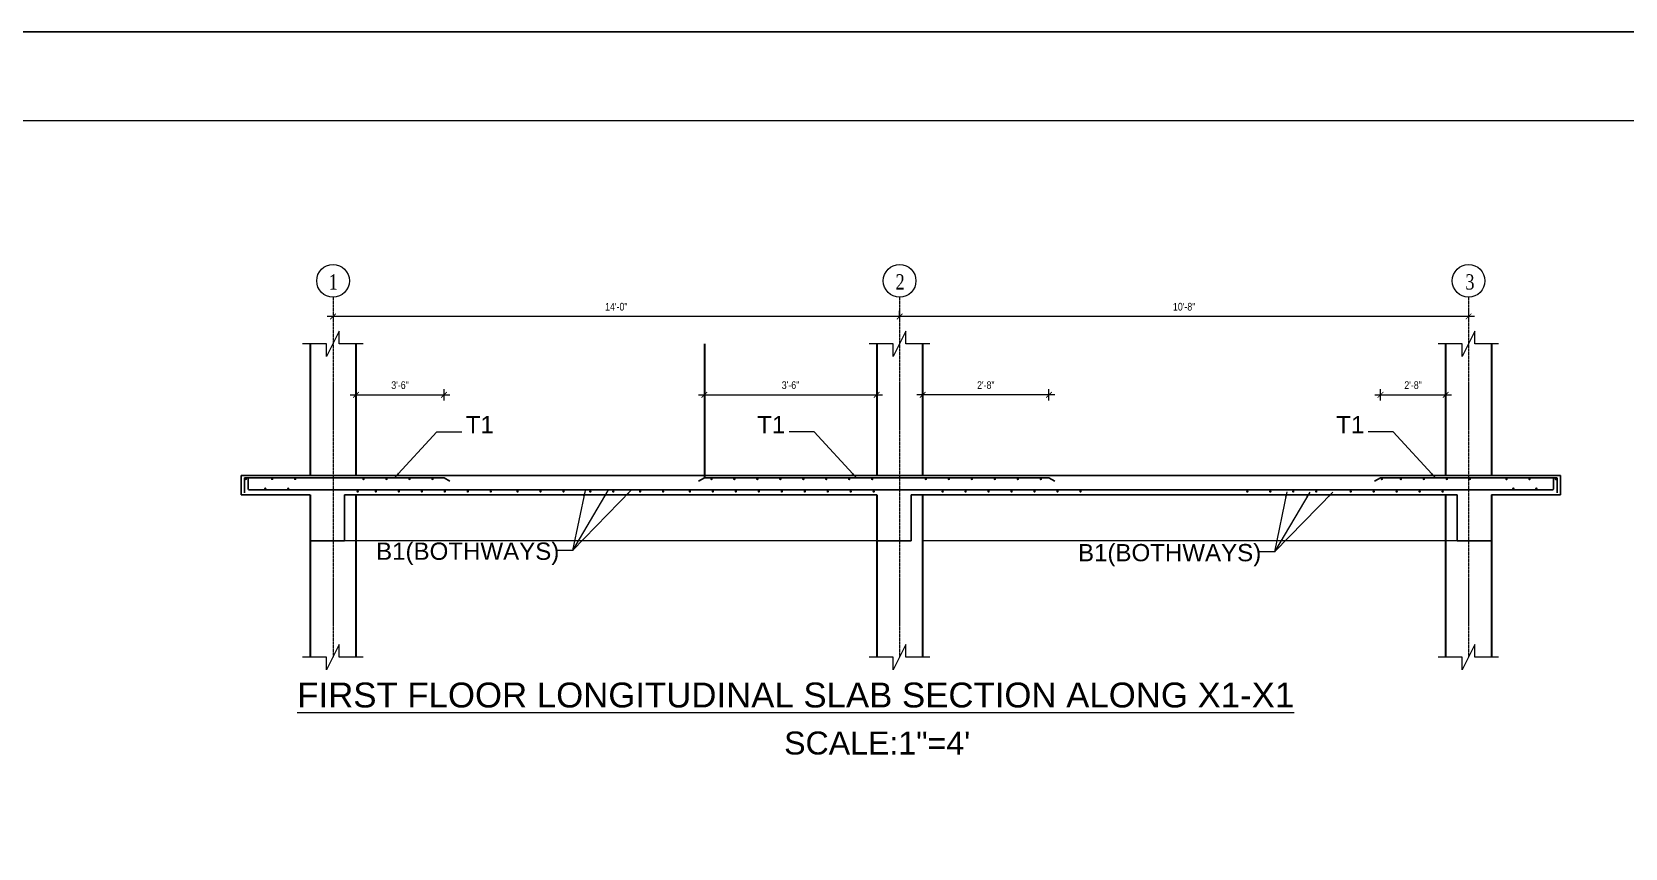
# Model space of a CAD drawing. Header units: inches. Extents: x -2812 to 9774, y -15726 to -746.
# Drawn here: x -1159 to -327, y -10717 to -10291 of the extents above; entities that cross this region are included whole.
import ezdxf

# ---------------------------------------------------------------- set-up
doc = ezdxf.new("R2010")
doc.units = ezdxf.units.IN
doc.header["$LTSCALE"] = 17
doc.header["$MEASUREMENT"] = 0
doc.linetypes.add('CENTER2', pattern=[1.125, 0.75, -0.125, 0.125, -0.125])
doc.linetypes.add('DASHED', pattern=[0.75, 0.5, -0.25])
for name, color, linetype, lineweight in [('09 CONTINUITY', 7, 'Continuous', 9), ('09 DIMENSION', 50, 'Continuous', 9), ('13 DIMENSION GRID', 50, 'Continuous', 13), ('15 CENTER', 113, 'CENTER2', 15), ('15 TEXT', 7, 'Continuous', 15), ('18 GRID TEXT', 50, 'Continuous', 18), ('25 BEAM PLAN', 90, 'DASHED', 25), ('25 BOT BAR', 12, 'Continuous', 25), ('25 TOP BAR', 3, 'Continuous', 25), ('30 COLUMN', 1, 'Continuous', 30), ('30 MAIN BAR', 12, 'Continuous', 30), ('ELE1', 3, 'Continuous', 9), ('TEXT', 231, 'Continuous', 20)]:
    doc.layers.add(name, color=color, linetype=linetype, lineweight=lineweight)
doc.styles.add('ARIAL', font='arial.ttf')
doc.styles.add('DIM', font='dutch.ttf')
doc.styles.add('ordinary', font='ARIALN.TTF')
doc.styles.add('TEX8', font='cour.ttf', dxfattribs={"width": 0.75})
doc.dimstyles.new('SUREN 2', dxfattribs={"dimtxt": 1.5, "dimasz": 0.75, "dimexe": 1.5, "dimexo": 0.5, "dimgap": 1, "dimtad": 1, "dimdec": 1, "dimzin": 3, "dimdsep": 46, "dimlunit": 4, "dimtxsty": 'TEX8', "dimblk": 'ARCHTICK', "dimcen": 1.5, "dimdle": 1.5, "dimclrd": 1, "dimclre": 5, "dimclrt": 256, "dimadec": 3, "dimazin": 0, "dimtfac": 0.75, "dimtdec": 1, "dimtmove": 2, "dimatfit": 3, "dimfxl": 9, "dimfrac": 1, "dimtolj": 1, "dimtzin": 0, "dimlwd": 5, "dimlwe": 5, "dimarcsym": 0})
doc.dimstyles.new('SUREN 4', dxfattribs={"dimtxt": 4, "dimasz": 3, "dimexe": 3, "dimexo": 0, "dimgap": 3, "dimtad": 1, "dimdec": 0, "dimzin": 3, "dimdsep": 46, "dimlunit": 4, "dimtxsty": 'ordinary', "dimblk": 'ARCHTICK', "dimcen": 8, "dimdle": 3, "dimclrd": 1, "dimclre": 5, "dimclrt": 256, "dimadec": 3, "dimazin": 0, "dimtfac": 1, "dimtdec": 0, "dimtmove": 1, "dimatfit": 3, "dimfxl": 3, "dimfxlon": 1, "dimfrac": 1, "dimtolj": 1, "dimtzin": 0, "dimlwd": 5, "dimlwe": 5, "dimarcsym": 0})

# ---------------------------------------------------------------- blocks, each defined once
blk = doc.blocks.new('GRID')
at = {"layer": '15 TEXT'}
blk.add_circle((0, 8.53), 8.53, dxfattribs=at)
at = {"layer": '15 TEXT', "style": 'DIM', "width": 0.8}
blk.add_attdef('A', (-3.17, 5.1), '', height=8, dxfattribs=at)
blk = doc.blocks.new('_ArchTick')
at = {"color": 0, "linetype": 'ByBlock', "const_width": 0.15}
blk.add_lwpolyline([(-0.5, -0.5), (0.5, 0.5)], dxfattribs=at)
blk = doc.blocks.new('*D2709')
at = {"layer": '13 DIMENSION GRID', "color": 5, "lineweight": 5, "transparency": 16777216}
for p, q in [((8117.67, -12439.78), (8117.67, -12445.78)), ((8414.82, -12439.78), (8414.82, -12445.78))]:
    blk.add_line(p, q, dxfattribs=at)
at = {"layer": '13 DIMENSION GRID', "color": 1, "lineweight": 5, "transparency": 16777216}
blk.add_line((8417.82, -12442.78), (8114.67, -12442.78), dxfattribs=at)
at = {"layer": 'Defpoints', "color": 0, "transparency": 16777216}
for p in [(8117.67, -12430.99), (8414.82, -12430.99), (8117.67, -12442.78)]:
    blk.add_point(p, dxfattribs=at)
at = {"layer": '13 DIMENSION GRID', "color": 1, "lineweight": 5, "transparency": 16777216, "xscale": 3, "yscale": 3, "zscale": 3, "rotation": 180}
blk.add_blockref('_ArchTick', (8117.67, -12442.78), dxfattribs=at)
at = {"layer": '13 DIMENSION GRID', "color": 1, "lineweight": 5, "transparency": 16777216, "xscale": 3, "yscale": 3, "zscale": 3}
blk.add_blockref('_ArchTick', (8414.82, -12442.78), dxfattribs=at)
at = {"layer": '13 DIMENSION GRID', "transparency": 16777216, "insert": (8266.25, -12437.73), "char_height": 4, "attachment_point": 5, "style": 'ordinary'}
blk.add_mtext('\\A1;10\'-8"', dxfattribs=at)
blk = doc.blocks.new('*D2710')
at = {"layer": '13 DIMENSION GRID', "color": 5, "lineweight": 5, "transparency": 16777216}
for p, q in [((8117.67, -12442.78), (8117.67, -12439.78)), ((7821.73, -12442.78), (7821.73, -12445.78))]:
    blk.add_line(p, q, dxfattribs=at)
at = {"layer": '13 DIMENSION GRID', "color": 1, "lineweight": 5, "transparency": 16777216}
blk.add_line((8120.67, -12442.78), (7818.73, -12442.78), dxfattribs=at)
at = {"layer": 'Defpoints', "color": 0, "transparency": 16777216}
for p in [(7821.73, -12442.78), (7821.73, -12442.78), (8117.67, -12442.78, 0)]:
    blk.add_point(p, dxfattribs=at)
at = {"layer": '13 DIMENSION GRID', "color": 1, "lineweight": 5, "transparency": 16777216, "xscale": 3, "yscale": 3, "zscale": 3, "rotation": 180}
blk.add_blockref('_ArchTick', (7821.73, -12442.78), dxfattribs=at)
at = {"layer": '13 DIMENSION GRID', "color": 1, "lineweight": 5, "transparency": 16777216, "xscale": 3, "yscale": 3, "zscale": 3}
blk.add_blockref('_ArchTick', (8117.67, -12442.78), dxfattribs=at)
at = {"layer": '13 DIMENSION GRID', "transparency": 16777216, "insert": (7969.7, -12437.73), "char_height": 4, "attachment_point": 5, "style": 'ordinary'}
blk.add_mtext('\\A1;14\'-0"', dxfattribs=at)
blk = doc.blocks.new('*D2711')
at = {"layer": '09 DIMENSION', "color": 5, "lineweight": 5, "transparency": 16777216}
for p, q in [((8368.82, -12486.7), (8368.82, -12480.7)), ((8402.82, -12486.7), (8402.82, -12480.7))]:
    blk.add_line(p, q, dxfattribs=at)
at = {"layer": '09 DIMENSION', "color": 1, "lineweight": 5, "transparency": 16777216}
blk.add_line((8365.82, -12483.7), (8405.82, -12483.7), dxfattribs=at)
at = {"layer": 'Defpoints', "color": 0, "transparency": 16777216}
for p in [(8402.82, -12483.7), (8402.82, -12489.81), (8368.82, -12526.95)]:
    blk.add_point(p, dxfattribs=at)
at = {"layer": '09 DIMENSION', "color": 1, "lineweight": 5, "transparency": 16777216, "xscale": 3, "yscale": 3, "zscale": 3, "rotation": 180}
blk.add_blockref('_ArchTick', (8368.82, -12483.7), dxfattribs=at)
at = {"layer": '09 DIMENSION', "color": 1, "lineweight": 5, "transparency": 16777216, "xscale": 3, "yscale": 3, "zscale": 3}
blk.add_blockref('_ArchTick', (8402.82, -12483.7), dxfattribs=at)
at = {"layer": '09 DIMENSION', "transparency": 16777216, "insert": (8385.82, -12478.66), "char_height": 4, "attachment_point": 5, "style": 'ordinary'}
blk.add_mtext('\\A1;2\'-8"', dxfattribs=at)
blk = doc.blocks.new('*D2712')
at = {"layer": '09 DIMENSION', "color": 5, "lineweight": 5, "transparency": 16777216}
for p, q in [((8015.67, -12486.7), (8015.67, -12480.7)), ((8105.67, -12486.7), (8105.67, -12480.7))]:
    blk.add_line(p, q, dxfattribs=at)
at = {"layer": '09 DIMENSION', "color": 1, "lineweight": 5, "transparency": 16777216}
blk.add_line((8012.67, -12483.7), (8108.67, -12483.7), dxfattribs=at)
at = {"layer": 'Defpoints', "color": 0, "transparency": 16777216}
for p in [(8015.67, -12488.75), (8105.67, -12483.7), (8105.67, -12489.81)]:
    blk.add_point(p, dxfattribs=at)
at = {"layer": '09 DIMENSION', "color": 1, "lineweight": 5, "transparency": 16777216, "xscale": 3, "yscale": 3, "zscale": 3, "rotation": 180}
blk.add_blockref('_ArchTick', (8015.67, -12483.7), dxfattribs=at)
at = {"layer": '09 DIMENSION', "color": 1, "lineweight": 5, "transparency": 16777216, "xscale": 3, "yscale": 3, "zscale": 3}
blk.add_blockref('_ArchTick', (8105.67, -12483.7), dxfattribs=at)
at = {"layer": '09 DIMENSION', "transparency": 16777216, "insert": (8060.67, -12478.66), "char_height": 4, "attachment_point": 5, "style": 'ordinary'}
blk.add_mtext('\\A1;3\'-6"', dxfattribs=at)
blk = doc.blocks.new('*D2713')
at = {"layer": '09 DIMENSION', "color": 5, "lineweight": 5, "transparency": 16777216}
for p, q in [((7833.73, -12486.7), (7833.73, -12480.7)), ((7879.73, -12486.7), (7879.73, -12480.7))]:
    blk.add_line(p, q, dxfattribs=at)
at = {"layer": '09 DIMENSION', "color": 1, "lineweight": 5, "transparency": 16777216}
blk.add_line((7830.73, -12483.7), (7882.73, -12483.7), dxfattribs=at)
at = {"layer": 'Defpoints', "color": 0, "transparency": 16777216}
for p in [(7833.73, -12488.75, 0), (7879.73, -12483.7), (7879.73, -12492.04)]:
    blk.add_point(p, dxfattribs=at)
at = {"layer": '09 DIMENSION', "color": 1, "lineweight": 5, "transparency": 16777216, "xscale": 3, "yscale": 3, "zscale": 3, "rotation": 180}
blk.add_blockref('_ArchTick', (7833.73, -12483.7), dxfattribs=at)
at = {"layer": '09 DIMENSION', "color": 1, "lineweight": 5, "transparency": 16777216, "xscale": 3, "yscale": 3, "zscale": 3}
blk.add_blockref('_ArchTick', (7879.73, -12483.7), dxfattribs=at)
at = {"layer": '09 DIMENSION', "transparency": 16777216, "insert": (7856.73, -12478.66), "char_height": 4, "attachment_point": 5, "style": 'ordinary'}
blk.add_mtext('\\A1;3\'-6"', dxfattribs=at)
blk = doc.blocks.new('*D2723')
at = {"layer": '09 DIMENSION', "color": 5, "lineweight": 5, "transparency": 16777216}
for p, q in [((8129.67, -12486.7), (8129.67, -12480.7)), ((8195.67, -12486.7), (8195.67, -12480.7))]:
    blk.add_line(p, q, dxfattribs=at)
at = {"layer": '09 DIMENSION', "color": 1, "lineweight": 5, "transparency": 16777216}
blk.add_line((8198.67, -12483.7), (8126.67, -12483.7), dxfattribs=at)
at = {"layer": 'Defpoints', "color": 0, "transparency": 16777216}
for p in [(8129.67, -12483.7), (8129.67, -12525.86, 0), (8195.67, -12525.86, 0)]:
    blk.add_point(p, dxfattribs=at)
at = {"layer": '09 DIMENSION', "color": 1, "lineweight": 5, "transparency": 16777216, "xscale": 3, "yscale": 3, "zscale": 3, "rotation": 180}
blk.add_blockref('_ArchTick', (8129.67, -12483.7), dxfattribs=at)
at = {"layer": '09 DIMENSION', "color": 1, "lineweight": 5, "transparency": 16777216, "xscale": 3, "yscale": 3, "zscale": 3}
blk.add_blockref('_ArchTick', (8195.67, -12483.7), dxfattribs=at)
at = {"layer": '09 DIMENSION', "transparency": 16777216, "insert": (8162.67, -12478.66), "char_height": 4, "attachment_point": 5, "style": 'ordinary'}
blk.add_mtext('\\A1;2\'-8"', dxfattribs=at)
blk = doc.blocks.new('SL3')
at = {"layer": '09 CONTINUITY', "color": 2, "lineweight": 5, "ltscale": 25}
for points in [[(7837.41, -12457.13), (7824.9, -12457.13), (7824.9, -12450.5), (7818.37, -12463.68), (7818.37, -12457.13), (7805.78, -12457.13)], [(8133.35, -12457.13), (8120.84, -12457.13), (8120.84, -12450.5), (8114.31, -12463.68), (8114.31, -12457.13), (8101.73, -12457.13)], [(8430.49, -12457.13), (8417.99, -12457.13), (8417.99, -12450.5), (8411.45, -12463.68), (8411.45, -12457.13), (8398.87, -12457.13)], [(7837.41, -12620.69), (7824.9, -12620.69), (7824.9, -12614.06), (7818.37, -12627.24), (7818.37, -12620.69), (7805.78, -12620.69)], [(8133.35, -12620.69), (8120.84, -12620.69), (8120.84, -12614.06), (8114.31, -12627.24), (8114.31, -12620.69), (8101.73, -12620.69)], [(8430.49, -12620.69), (8417.99, -12620.69), (8417.99, -12614.06), (8411.45, -12627.24), (8411.45, -12620.69), (8398.87, -12620.69)]]:
    blk.add_lwpolyline(points, dxfattribs=at)
at = {"layer": '15 CENTER', "ltscale": 0.05}
for p, q in [((7821.73, -12432.71), (7821.73, -12620.69)), ((8117.67, -12432.71, 0), (8117.67, -12620.69, 0)), ((8414.82, -12432.71, 0), (8414.82, -12620.69, 0))]:
    blk.add_line(p, q, dxfattribs=at)
at = {"layer": '25 BEAM PLAN', "linetype": 'ByBlock', "ltscale": 20}
for p, q in [((7809.73, -12525.86), (7773.73, -12525.86)), ((7773.73, -12525.86), (7773.73, -12535.86)), ((7809.73, -12525.86), (8426.82, -12525.86)), ((8426.82, -12525.86), (8462.82, -12525.86)), ((8462.82, -12525.86), (8462.82, -12535.86)), ((7773.73, -12535.86), (7809.73, -12535.86, 0)), ((7809.73, -12535.86), (7809.73, -12559.86)), ((7827.73, -12535.86), (8105.67, -12535.86)), ((7827.73, -12535.86), (7827.73, -12559.86)), ((8105.67, -12535.86, 0), (8105.67, -12559.86, 0)), ((8123.67, -12535.86), (8213.21, -12535.86)), ((8123.67, -12535.86, 0), (8123.67, -12559.86, 0)), ((8213.21, -12535.86), (8408.82, -12535.86)), ((8408.82, -12535.86, 0), (8408.82, -12559.86, 0)), ((8462.82, -12535.86), (8426.82, -12535.86, 0)), ((7827.73, -12559.86), (7809.73, -12559.86)), ((8123.67, -12559.86, 0), (8105.67, -12559.86)), ((8408.82, -12559.86, 0), (8426.82, -12559.86, 0))]:
    blk.add_line(p, q, dxfattribs=at)
at = {"layer": '25 BEAM PLAN', "color": 252, "linetype": 'ByBlock', "lineweight": 9, "ltscale": 20}
for p, q in [((8105.67, -12559.86), (7827.73, -12559.86)), ((8408.82, -12559.86, 0), (8129.67, -12559.86, 0))]:
    blk.add_line(p, q, dxfattribs=at)
at = {"layer": '25 BOT BAR', "ltscale": 48}
for p, q in [((7777.34, -12526.82), (7777.34, -12532.36)), ((8459.21, -12526.82), (8459.21, -12532.36)), ((7778.34, -12533.36), (7809.73, -12533.36)), ((8426.82, -12533.36), (7809.73, -12533.36)), ((8458.21, -12533.36), (8426.82, -12533.36))]:
    blk.add_line(p, q, dxfattribs=at)
for centre, start, end in [((7778.34, -12532.36), 180, 270), ((8458.21, -12532.36), 270, 0)]:
    blk.add_arc(centre, 1, start, end, dxfattribs=at)
at = {"layer": '25 TOP BAR', "linetype": 'Continuous', "ltscale": 25}
for p, q in [((7775.43, -12527.45, 0), (7775.43, -12534.9, 0)), ((7809.73, -12526.95, 0), (7775.93, -12526.95, 0)), ((7879.73, -12526.95), (7809.73, -12526.95, 0)), ((8195.67, -12526.95), (8015.67, -12526.95, 0)), ((8368.82, -12526.95), (8426.82, -12526.95, 0)), ((8426.82, -12526.95, 0), (8460.62, -12526.95, 0)), ((8461.12, -12527.45, 0), (8461.12, -12534.9, 0))]:
    blk.add_line(p, q, dxfattribs=at)
at = {"layer": '25 TOP BAR', "linetype": 'ByBlock', "ltscale": 20}
for p, q in [((7879.73, -12526.95), (7882.8, -12528.69)), ((8015.67, -12526.95), (8012.61, -12528.69)), ((8195.67, -12526.95), (8198.74, -12528.69)), ((8368.82, -12526.95), (8365.75, -12528.69))]:
    blk.add_line(p, q, dxfattribs=at)
at = {"layer": '25 TOP BAR', "ltscale": 48, "const_width": 0.64, "elevation": 0}
for points in [[(7775.87, -12527.62, -1), (7776.51, -12527.62, -1)], [(7789.62, -12527.61, -1), (7790.26, -12527.61, -1)], [(7801.62, -12527.61, -1), (7802.26, -12527.61, -1)], [(7837.36, -12527.63, -1), (7838, -12527.63, -1)], [(7849.36, -12527.63, -1), (7850, -12527.63, -1)], [(7861.36, -12527.63, -1), (7862, -12527.63, -1)], [(7873.36, -12527.63, -1), (7874, -12527.63, -1)], [(8019.03, -12527.63, -1), (8019.67, -12527.63, -1)], [(8031.03, -12527.63, -1), (8031.67, -12527.63, -1)], [(8043.03, -12527.63, -1), (8043.67, -12527.63, -1)], [(8055.03, -12527.63, -1), (8055.67, -12527.63, -1)], [(8067.03, -12527.63, -1), (8067.67, -12527.63, -1)], [(8079.03, -12527.63, -1), (8079.67, -12527.63, -1)], [(8091.03, -12527.63, -1), (8091.67, -12527.63, -1)], [(8103.03, -12527.63, -1), (8103.67, -12527.63, -1)], [(8131.04, -12527.63, -1), (8131.68, -12527.63, -1)], [(8143.04, -12527.63, -1), (8143.68, -12527.63, -1)], [(8155.04, -12527.63, -1), (8155.68, -12527.63, -1)], [(8167.04, -12527.63, -1), (8167.68, -12527.63, -1)], [(8179.04, -12527.63, -1), (8179.68, -12527.63, -1)], [(8191.04, -12527.63, -1), (8191.68, -12527.63, -1)], [(8369.79, -12527.63, 1), (8369.15, -12527.63, 1)], [(8379.78, -12527.63, 1), (8379.14, -12527.63, 1)], [(8391.78, -12527.63, 1), (8391.14, -12527.63, 1)], [(8403.78, -12527.63, 1), (8403.14, -12527.63, 1)], [(8415.78, -12527.63, 1), (8415.14, -12527.63, 1)], [(8434.94, -12527.64, 1), (8434.3, -12527.64, 1)], [(8446.94, -12527.64, 1), (8446.3, -12527.64, 1)], [(8460.69, -12527.64, 1), (8460.05, -12527.64, 1)]]:
    blk.add_lwpolyline(points, format="xyb", close=True, dxfattribs=at)
at = {"layer": '25 TOP BAR', "linetype": 'Continuous', "ltscale": 25}
for centre, start, end in [((7775.93, -12527.45, 0), 90, 180), ((8460.62, -12527.45, 0), 0, 90)]:
    blk.add_arc(centre, 0.5, start, end, dxfattribs=at)
at = {"layer": '30 COLUMN', "color": 1, "ltscale": 25}
for p, q in [((7809.73, -12457.13), (7809.73, -12525.86)), ((7833.73, -12457.13), (7833.73, -12525.86)), ((8015.67, -12457.13), (8015.67, -12526.95)), ((8105.67, -12457.13), (8105.67, -12525.86)), ((8129.67, -12457.13), (8129.67, -12525.86)), ((8402.82, -12457.13), (8402.82, -12525.86)), ((8426.82, -12457.13), (8426.82, -12525.86)), ((7809.73, -12535.86), (7809.73, -12620.69)), ((7833.73, -12535.86), (7833.73, -12620.69)), ((8105.67, -12535.86), (8105.67, -12620.69)), ((8129.67, -12535.86), (8129.67, -12620.69)), ((8402.82, -12535.86), (8402.82, -12620.69)), ((8426.82, -12535.86, 0), (8426.82, -12559.86, 0)), ((8426.82, -12535.86), (8426.82, -12620.69))]:
    blk.add_line(p, q, dxfattribs=at)
at = {"layer": '30 MAIN BAR', "ltscale": 48, "const_width": 0.64, "elevation": 0}
for points in [[(7786.04, -12532.71, -1), (7786.68, -12532.71, -1)], [(7798.04, -12532.71, -1), (7798.68, -12532.71, -1)], [(7834.92, -12534.12, 1), (7834.28, -12534.12, 1)], [(7844.43, -12534.12, 1), (7843.79, -12534.12, 1)], [(7856.43, -12534.12, 1), (7855.79, -12534.12, 1)], [(7868.43, -12534.12, 1), (7867.79, -12534.12, 1)], [(7880.43, -12534.12, 1), (7879.79, -12534.12, 1)], [(7892.43, -12534.12, 1), (7891.79, -12534.12, 1)], [(7904.43, -12534.12, 1), (7903.79, -12534.12, 1)], [(7918.43, -12534.12, 1), (7917.79, -12534.12, 1)], [(7930.43, -12534.12, 1), (7929.79, -12534.12, 1)], [(7942.43, -12534.12, 1), (7941.79, -12534.12, 1)], [(7956.43, -12534.12, 1), (7955.79, -12534.12, 1)], [(7968.43, -12534.12, 1), (7967.79, -12534.12, 1)], [(7982.43, -12534.12, 1), (7981.79, -12534.12, 1)], [(7994.43, -12534.12, 1), (7993.79, -12534.12, 1)], [(8008.43, -12534.12, 1), (8007.79, -12534.12, 1)], [(8008.43, -12534.12, 1), (8007.79, -12534.12, 1)], [(8020.43, -12534.12, 1), (8019.79, -12534.12, 1)], [(8020.43, -12534.12, 1), (8019.79, -12534.12, 1)], [(8032.43, -12534.12, 1), (8031.79, -12534.12, 1)], [(8044.43, -12534.12, 1), (8043.79, -12534.12, 1)], [(8056.43, -12534.12, 1), (8055.79, -12534.12, 1)], [(8068.43, -12534.12, 1), (8067.79, -12534.12, 1)], [(8080.43, -12534.12, 1), (8079.79, -12534.12, 1)], [(8092.43, -12534.12, 1), (8091.79, -12534.12, 1)], [(8104.43, -12534.12, 1), (8103.79, -12534.12, 1)], [(8140.43, -12534.12, 1), (8139.79, -12534.12, 1)], [(8152.43, -12534.12, 1), (8151.79, -12534.12, 1)], [(8164.43, -12534.12, 1), (8163.79, -12534.12, 1)], [(8176.43, -12534.12, 1), (8175.79, -12534.12, 1)], [(8188.43, -12534.12, 1), (8187.79, -12534.12, 1)], [(8200.43, -12534.12, 1), (8199.79, -12534.12, 1)], [(8212.43, -12534.12, 1), (8211.79, -12534.12, 1)], [(8299.57, -12534.12, 1), (8298.93, -12534.12, 1)], [(8311.57, -12534.12, 1), (8310.93, -12534.12, 1)], [(8323.57, -12534.12, 1), (8322.93, -12534.12, 1)], [(8335.57, -12534.12, 1), (8334.93, -12534.12, 1)], [(8353.57, -12534.12, 1), (8352.93, -12534.12, 1)], [(8365.57, -12534.12, 1), (8364.93, -12534.12, 1)], [(8377.57, -12534.12, 1), (8376.93, -12534.12, 1)], [(8389.57, -12534.12, 1), (8388.93, -12534.12, 1)], [(8401.57, -12534.12, 1), (8400.93, -12534.12, 1)], [(8438.51, -12532.71, 1), (8437.87, -12532.71, 1)], [(8450.51, -12532.71, 1), (8449.87, -12532.71, 1)]]:
    blk.add_lwpolyline(points, format="xyb", close=True, dxfattribs=at)
at = {"layer": '18 GRID TEXT'}
ref = blk.add_blockref('GRID', (7821.73, -12415.65), dxfattribs=dict(at, rotation=180))
ref.add_attrib('A', '1', (7819.46, -12428.75), dxfattribs={"layer": 'TEXT', "height": 8, "style": 'DIM', "width": 0.8})
ref = blk.add_blockref('GRID', (8117.67, -12415.65, 0), dxfattribs=dict(at, rotation=180))
ref.add_attrib('A', '2', (8115.5, -12428.75, 0), dxfattribs={"layer": 'TEXT', "height": 8, "style": 'DIM', "width": 0.8})
ref = blk.add_blockref('GRID', (8414.82, -12415.65, 0), dxfattribs=dict(at, rotation=180))
ref.add_attrib('A', '3', (8413.09, -12428.75, 0), dxfattribs={"layer": 'TEXT', "height": 8, "style": 'DIM', "width": 0.8})
at = {"layer": '15 TEXT', "ltscale": 48, "char_height": 9, "style": 'ARIAL'}
for s, insert, attachment_point in [('T1', (7891.02, -12494.76, 0), 1), ('T1', (8057.96, -12494.76, 0), 3), ('T1', (8360.37, -12494.76, 0), 3), ('B1(BOTHWAYS)', (7939.92, -12560.83, 0), 3), ('B1(BOTHWAYS)', (8306.51, -12561.59, 0), 3)]:
    blk.add_mtext(s, dxfattribs=dict(at, insert=insert, attachment_point=attachment_point))
at = {"layer": '15 TEXT', "attachment_point": 3, "style": 'ARIAL'}
for s, insert, char_height, width in [('{\\LFIRST FLOOR LONGITUDINAL SLAB SECTION ALONG X1-X1}', (8323.74, -12633.91, 0), 13, 836.6123), ('SCALE:1"=4\'', (8154.56, -12659.47, 0), 12, 393.7046)]:
    blk.add_mtext(s, dxfattribs=dict(at, insert=insert, char_height=char_height, width=width))
at = {"layer": '09 DIMENSION'}
for base, p1, p2, text, picture, middle in [((7879.73, -12483.7), (7833.73, -12488.75, 0), (7879.73, -12492.04), '3\'-6"', '*D2713', (7856.73, -12478.66)), ((8105.67, -12483.7), (8015.67, -12488.75), (8105.67, -12489.81), '3\'-6"', '*D2712', (8060.67, -12478.66)), ((8402.82, -12483.7), (8368.82, -12526.95), (8402.82, -12489.81), '2\'-8"', '*D2711', (8385.82, -12478.66))]:
    dim = blk.add_linear_dim(base=base, p1=p1, p2=p2, text=text, dimstyle='SUREN 4', dxfattribs=at)
    dim.commit()
    dim.dimension.update_dxf_attribs({"geometry": picture, "text_midpoint": middle})
dim = blk.add_linear_dim(base=(8129.67, -12483.7, 0), p1=(8195.67, -12525.86), p2=(8129.67, -12525.86), angle=180, text='2\'-8"', dimstyle='SUREN 4', dxfattribs=at)
dim.commit()
dim.dimension.update_dxf_attribs({"geometry": '*D2723', "text_midpoint": (8162.67, -12478.66, 0)})
at = {"layer": '13 DIMENSION GRID'}
for base, p1, p2, text, picture, middle in [((8117.67, -12442.78, 0), (8414.82, -12430.99, 0), (8117.67, -12430.99, 0), '10\'-8"', '*D2709', (8266.25, -12437.73, 0)), ((7821.73, -12442.78, 0), (8117.67, -12442.78, 0), (7821.73, -12442.78, 0), '14\'-0"', '*D2710', (7969.7, -12437.73, 0))]:
    dim = blk.add_linear_dim(base=base, p1=p1, p2=p2, angle=180, text=text, dimstyle='SUREN 4', dxfattribs=at)
    dim.commit()
    dim.dimension.update_dxf_attribs({"geometry": picture, "text_midpoint": middle})
at = {"layer": '25 TOP BAR', "ltscale": 48}
for points in [[(7853.92, -12526.95, 0), (7876.03, -12502.96, 0), (7889.06, -12502.96, 0)], [(8095.06, -12527, 0), (8072.96, -12502.96, 0), (8059.93, -12502.96, 0)], [(8397.47, -12527, 0), (8375.36, -12502.96, 0), (8362.33, -12502.96, 0)], [(7953.36, -12533.6, 0), (7946.79, -12564.98, 0), (7938.81, -12564.98, 0)], [(7965.34, -12533.67, 0), (7946.79, -12564.98, 0), (7938.81, -12564.98, 0)], [(7977.36, -12533.68, 0), (7946.79, -12564.98, 0), (7938.81, -12564.98, 0)], [(8319.95, -12534.36, 0), (8313.37, -12565.73, 0), (8305.39, -12565.73, 0)], [(8331.93, -12534.43, 0), (8313.37, -12565.73, 0), (8305.39, -12565.73, 0)], [(8343.94, -12534.44, 0), (8313.37, -12565.73, 0), (8305.39, -12565.73, 0)]]:
    blk.add_leader(points, dimstyle='SUREN 2', override={"dimasz": 3, "dimtad": 0}, dxfattribs=at)

msp = doc.modelspace()

# ---------------------------------------------------------------- linework, layer by layer
at = {"layer": 'Defpoints'}
msp.add_lwpolyline([(366.02, -10291.28), (-2811.58, -10291.28), (-2811.58, -12539.25), (366.02, -12539.25)], close=True, dxfattribs=at)
at = {"layer": 'ELE1'}
msp.add_lwpolyline([(-2765.26, -10337.6), (319.71, -10337.6), (319.71, -12492.93), (-2765.26, -12492.93)], close=True, dxfattribs=at)

# ---------------------------------------------------------------- block references
at = {"layer": '25 BOT BAR'}
msp.add_blockref('SL3', (-8823.22, 2002.95), dxfattribs=at)

doc.saveas('drawing.dxf')
